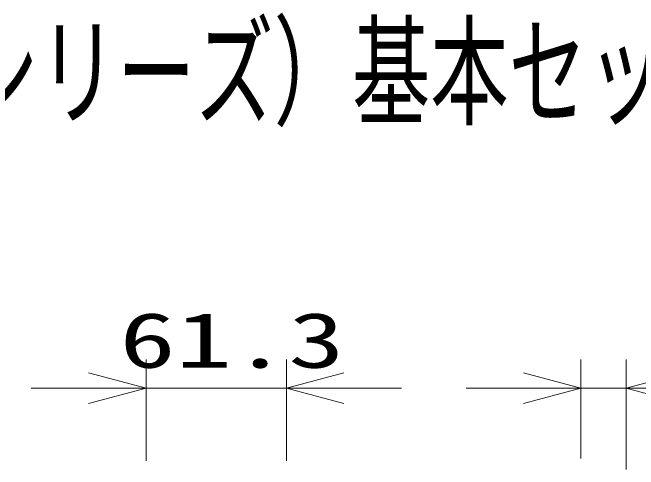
# Model space of a CAD drawing. Units: millimetres on the paper. Extents: x -64 to 64, y -59 to 59.
# Drawn here: x 7.72 to 35, y 39.4 to 59.31 of the extents above; entities that cross this region are included whole.
import ezdxf
from ezdxf.enums import TextEntityAlignment as Align

# ---------------------------------------------------------------- set-up
doc = ezdxf.new("R2010")
doc.units = ezdxf.units.MM
doc.layers.add('0-1_MOJI1', color=7, linetype='Continuous')
doc.layers.add('0-3_SUNPOU', color=7, linetype='Continuous', lineweight=9)
doc.layers.add('0-4_0', color=7, linetype='Continuous', lineweight=9)
doc.styles.add('ＭＳ ゴシック', font='')
doc.styles.get('ＭＳ ゴシック').set_extended_font_data('MS Gothic')

# ---------------------------------------------------------------- blocks, each defined once
blk = doc.blocks.new('_Open30')
at = {"layer": '0-4_0'}
blk.add_line((0, 0), (-1, 0), dxfattribs=at)
blk.add_lwpolyline([(-1, 0.2679), (0, 0), (-1, -0.2679)], dxfattribs=at)

msp = doc.modelspace()

# ---------------------------------------------------------------- linework, layer by layer
at = {"layer": '0-3_SUNPOU'}
for p, q in [((13.536, 39.783), (13.536, 44.199)), ((19.664, 39.783), (19.664, 44.199)), ((32.483, 39.885), (32.483, 44.199)), ((34.465, 39.402), (34.465, 44.199)), ((11.036, 42.949), (8.536, 42.949)), ((13.536, 42.949), (19.664, 42.949)), ((22.164, 42.949), (24.664, 42.949)), ((29.983, 42.949), (27.483, 42.949)), ((32.483, 42.949), (34.465, 42.949))]:
    msp.add_line(p, q, dxfattribs=at)

# ---------------------------------------------------------------- block references
at = {"layer": '0-3_SUNPOU', "xscale": 2.5, "yscale": 2.5}
for p in [(13.536, 42.949), (32.483, 42.949)]:
    msp.add_blockref('_Open30', p, dxfattribs=at)
at = {"layer": '0-3_SUNPOU', "xscale": 2.5, "yscale": 2.5, "rotation": 180}
for p in [(19.664, 42.949), (34.465, 42.949)]:
    msp.add_blockref('_Open30', p, dxfattribs=at)

# ---------------------------------------------------------------- texts
at = {"layer": '0-1_MOJI1', "style": 'ＭＳ ゴシック', "width": 0.65}
msp.add_text('ＰｒｅｓｓＩＴ（ＷＰＳ２シリーズ）基本セット（ＵＳＢ－Ｃ）', height=3.849, dxfattribs=at).set_placement((-35.5, 53.66), align=Align.BOTTOM_LEFT)
at = {"layer": '0-3_SUNPOU', "style": 'ＭＳ ゴシック', "width": 1.5}
msp.add_text('61.3', height=2.405, dxfattribs=at).set_placement((12.374, 43.111), align=Align.BOTTOM_LEFT)

doc.saveas('drawing.dxf')
